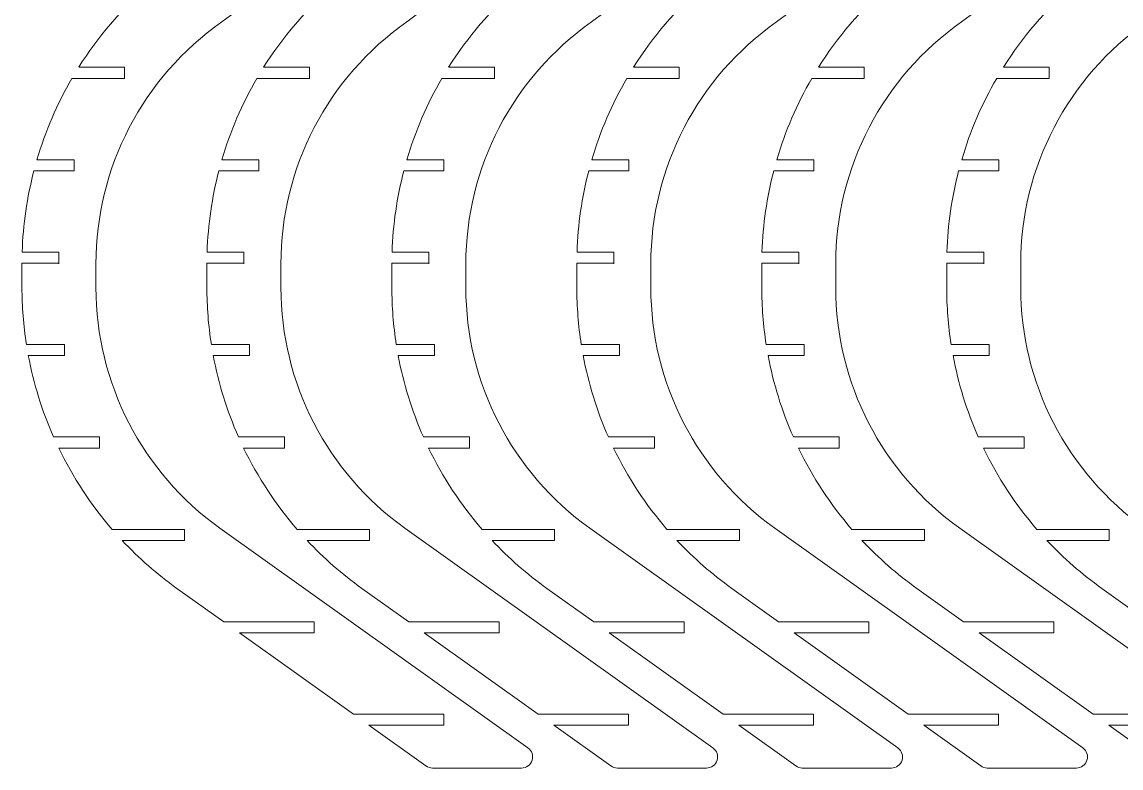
# Model space of a CAD drawing. Header units: millimetres. Extents: x -5830 to -1938, y -580 to 2011.
# Drawn here: x -5544.7 to -5247.6, y -273.9 to -72.1 of the extents above; entities that cross this region are included whole.
import ezdxf

# ---------------------------------------------------------------- set-up
doc = ezdxf.new("R2010")
doc.units = ezdxf.units.MM
doc.header["$MEASUREMENT"] = 0
doc.layers.add('layer 1', color=7, linetype='Continuous')

msp = doc.modelspace()

# ---------------------------------------------------------------- linework, layer by layer
at = {"layer": 'layer 1', "lineweight": 9}
for points in [[(-5490.6851, -72.1119), (-5450.6479, -43.9736), (-5431.7078, 5.6574), (-5442.8198, 53.3151), (-5442.8198, 53.3151), (-5453.9317, 100.9729), (-5492.8695, 137.109), (-5541.223, 144.6378)], [(-5490.6851, -72.1119), (-5450.6479, -43.9736), (-5431.7078, 5.6574), (-5442.8198, 53.3151), (-5442.8198, 53.3151), (-5453.9317, 100.9729), (-5492.8695, 137.109), (-5541.223, 144.6378)], [(-5440.6851, -72.1119), (-5400.648, -43.9736), (-5381.7079, 5.6574), (-5392.8199, 53.3151), (-5392.8199, 53.3151), (-5403.9318, 100.9729), (-5442.8695, 137.109), (-5491.223, 144.6378)], [(-5440.6851, -72.1119), (-5400.648, -43.9736), (-5381.7079, 5.6574), (-5392.8199, 53.3151), (-5392.8199, 53.3151), (-5403.9318, 100.9729), (-5442.8695, 137.109), (-5491.223, 144.6378)], [(-5390.6852, -72.1119), (-5350.648, -43.9736), (-5331.7079, 5.6574), (-5342.8199, 53.3151), (-5342.8199, 53.3151), (-5353.9318, 100.9729), (-5392.8696, 137.109), (-5441.223, 144.6378)], [(-5390.6852, -72.1119), (-5350.648, -43.9736), (-5331.7079, 5.6574), (-5342.8199, 53.3151), (-5342.8199, 53.3151), (-5353.9318, 100.9729), (-5392.8696, 137.109), (-5441.223, 144.6378)], [(-5340.6852, -72.1119), (-5300.648, -43.9736), (-5281.7079, 5.6574), (-5292.8199, 53.3151), (-5292.8199, 53.3151), (-5303.9318, 100.9729), (-5342.8696, 137.109), (-5391.2231, 144.6378)], [(-5340.6852, -72.1119), (-5300.648, -43.9736), (-5281.7079, 5.6574), (-5292.8199, 53.3151), (-5292.8199, 53.3151), (-5303.9318, 100.9729), (-5342.8696, 137.109), (-5391.2231, 144.6378)], [(-5290.6852, -72.1119), (-5250.648, -43.9736), (-5231.7079, 5.6574), (-5242.8199, 53.3151), (-5242.8199, 53.3151), (-5253.9318, 100.9729), (-5292.8696, 137.109), (-5341.2231, 144.6378)], [(-5290.6852, -72.1119), (-5250.648, -43.9736), (-5231.7079, 5.6574), (-5242.8199, 53.3151), (-5242.8199, 53.3151), (-5253.9318, 100.9729), (-5292.8696, 137.109), (-5341.2231, 144.6378)], [(-5240.6852, -72.1119), (-5200.648, -43.9736), (-5181.7079, 5.6574), (-5192.8199, 53.3151), (-5192.8199, 53.3151), (-5203.9318, 100.9729), (-5242.8696, 137.109), (-5291.2231, 144.6378)], [(-5240.6852, -72.1119), (-5200.648, -43.9736), (-5181.7079, 5.6574), (-5192.8199, 53.3151), (-5192.8199, 53.3151), (-5203.9318, 100.9729), (-5242.8696, 137.109), (-5291.2231, 144.6378)], [(-5409.627, -273.9334), (-5408.3226, -273.9334), (-5407.1678, -273.0907), (-5406.7699, -271.8485), (-5406.7699, -271.8485), (-5406.3721, -270.6064), (-5406.8224, -269.2495), (-5407.884, -268.4917)], [(-5409.627, -273.9334), (-5408.3226, -273.9334), (-5407.1678, -273.0907), (-5406.7699, -271.8485), (-5406.7699, -271.8485), (-5406.3721, -270.6064), (-5406.8224, -269.2495), (-5407.884, -268.4917)], [(-5359.627, -273.9334), (-5358.3226, -273.9334), (-5357.1678, -273.0907), (-5356.7699, -271.8485), (-5356.7699, -271.8485), (-5356.3721, -270.6064), (-5356.8224, -269.2495), (-5357.884, -268.4917)], [(-5359.627, -273.9334), (-5358.3226, -273.9334), (-5357.1678, -273.0907), (-5356.7699, -271.8485), (-5356.7699, -271.8485), (-5356.3721, -270.6064), (-5356.8224, -269.2495), (-5357.884, -268.4917)], [(-5309.627, -273.9334), (-5308.3226, -273.9334), (-5307.1678, -273.0907), (-5306.7699, -271.8485), (-5306.7699, -271.8485), (-5306.3721, -270.6064), (-5306.8224, -269.2495), (-5307.884, -268.4917)], [(-5309.627, -273.9334), (-5308.3226, -273.9334), (-5307.1678, -273.0907), (-5306.7699, -271.8485), (-5306.7699, -271.8485), (-5306.3721, -270.6064), (-5306.8224, -269.2495), (-5307.884, -268.4917)], [(-5259.627, -273.9334), (-5258.3226, -273.9334), (-5257.1678, -273.0907), (-5256.7699, -271.8485), (-5256.7699, -271.8485), (-5256.3721, -270.6064), (-5256.8224, -269.2495), (-5257.884, -268.4917)], [(-5259.627, -273.9334), (-5258.3226, -273.9334), (-5257.1678, -273.0907), (-5256.7699, -271.8485), (-5256.7699, -271.8485), (-5256.3721, -270.6064), (-5256.8224, -269.2495), (-5257.884, -268.4917)]]:
    msp.add_open_spline(points, degree=3, knots=[0, 0, 0, 0, 0.33333333, 0.33333333, 0.33333333, 0.33333333, 1, 1, 1, 1], dxfattribs=at)
for points in [[(-5510.5991, -62.3621), (-5517.8848, -68.748), (-5524.2039, -76.1587), (-5529.3583, -84.3621)], [(-5510.5991, -62.3621), (-5517.8848, -68.748), (-5524.2039, -76.1587), (-5529.3583, -84.3621)], [(-5460.5991, -62.3621), (-5467.8848, -68.748), (-5474.2039, -76.1587), (-5479.3583, -84.3621)], [(-5460.5991, -62.3621), (-5467.8848, -68.748), (-5474.2039, -76.1587), (-5479.3583, -84.3621)], [(-5410.5992, -62.3621), (-5417.8848, -68.748), (-5424.2039, -76.1587), (-5429.3583, -84.3621)], [(-5410.5992, -62.3621), (-5417.8848, -68.748), (-5424.2039, -76.1587), (-5429.3583, -84.3621)], [(-5360.5992, -62.3621), (-5367.8849, -68.748), (-5374.204, -76.1587), (-5379.3584, -84.3621)], [(-5360.5992, -62.3621), (-5367.8849, -68.748), (-5374.204, -76.1587), (-5379.3584, -84.3621)], [(-5310.5992, -62.3621), (-5317.8849, -68.748), (-5324.204, -76.1587), (-5329.3584, -84.3621)], [(-5310.5992, -62.3621), (-5317.8849, -68.748), (-5324.204, -76.1587), (-5329.3584, -84.3621)], [(-5260.5992, -62.3621), (-5267.8849, -68.748), (-5274.204, -76.1587), (-5279.3584, -84.3621)], [(-5260.5992, -62.3621), (-5267.8849, -68.748), (-5274.204, -76.1587), (-5279.3584, -84.3621)], [(-5490.6851, -72.1119), (-5511.9997, -87.0918), (-5524.6851, -111.5121), (-5524.6851, -137.5641)], [(-5490.6851, -72.1119), (-5511.9997, -87.0918), (-5524.6851, -111.5121), (-5524.6851, -137.5641)], [(-5440.6851, -72.1119), (-5461.9997, -87.0918), (-5474.6851, -111.5121), (-5474.6851, -137.5641)], [(-5440.6851, -72.1119), (-5461.9997, -87.0918), (-5474.6851, -111.5121), (-5474.6851, -137.5641)], [(-5390.6852, -72.1119), (-5411.9997, -87.0918), (-5424.6851, -111.5121), (-5424.6851, -137.5641)], [(-5390.6852, -72.1119), (-5411.9997, -87.0918), (-5424.6851, -111.5121), (-5424.6851, -137.5641)], [(-5340.6852, -72.1119), (-5361.9998, -87.0918), (-5374.6852, -111.5121), (-5374.6852, -137.5641)], [(-5340.6852, -72.1119), (-5361.9998, -87.0918), (-5374.6852, -111.5121), (-5374.6852, -137.5641)], [(-5290.6852, -72.1119), (-5311.9998, -87.0918), (-5324.6852, -111.5121), (-5324.6852, -137.5641)], [(-5290.6852, -72.1119), (-5311.9998, -87.0918), (-5324.6852, -111.5121), (-5324.6852, -137.5641)], [(-5240.6852, -72.1119), (-5261.9998, -87.0918), (-5274.6852, -111.5121), (-5274.6852, -137.5641)], [(-5240.6852, -72.1119), (-5261.9998, -87.0918), (-5274.6852, -111.5121), (-5274.6852, -137.5641)], [(-5516.9728, -84.3621), (-5516.9728, -84.3621), (-5529.3583, -84.3621), (-5529.3583, -84.3621)], [(-5516.9728, -84.3621), (-5516.9728, -84.3621), (-5529.3583, -84.3621), (-5529.3583, -84.3621)], [(-5516.9728, -87.3621), (-5516.9728, -87.3621), (-5516.9728, -84.3621), (-5516.9728, -84.3621)], [(-5516.9728, -87.3621), (-5516.9728, -87.3621), (-5516.9728, -84.3621), (-5516.9728, -84.3621)], [(-5466.9728, -84.3621), (-5466.9728, -84.3621), (-5479.3583, -84.3621), (-5479.3583, -84.3621)], [(-5466.9728, -84.3621), (-5466.9728, -84.3621), (-5479.3583, -84.3621), (-5479.3583, -84.3621)], [(-5466.9728, -87.3621), (-5466.9728, -87.3621), (-5466.9728, -84.3621), (-5466.9728, -84.3621)], [(-5466.9728, -87.3621), (-5466.9728, -87.3621), (-5466.9728, -84.3621), (-5466.9728, -84.3621)], [(-5416.9728, -84.3621), (-5416.9728, -84.3621), (-5429.3583, -84.3621), (-5429.3583, -84.3621)], [(-5416.9728, -84.3621), (-5416.9728, -84.3621), (-5429.3583, -84.3621), (-5429.3583, -84.3621)], [(-5416.9728, -87.3621), (-5416.9728, -87.3621), (-5416.9728, -84.3621), (-5416.9728, -84.3621)], [(-5416.9728, -87.3621), (-5416.9728, -87.3621), (-5416.9728, -84.3621), (-5416.9728, -84.3621)], [(-5366.9729, -84.3621), (-5366.9729, -84.3621), (-5379.3584, -84.3621), (-5379.3584, -84.3621)], [(-5366.9729, -84.3621), (-5366.9729, -84.3621), (-5379.3584, -84.3621), (-5379.3584, -84.3621)], [(-5366.9729, -87.3621), (-5366.9729, -87.3621), (-5366.9729, -84.3621), (-5366.9729, -84.3621)], [(-5366.9729, -87.3621), (-5366.9729, -87.3621), (-5366.9729, -84.3621), (-5366.9729, -84.3621)], [(-5316.9729, -84.3621), (-5316.9729, -84.3621), (-5329.3584, -84.3621), (-5329.3584, -84.3621)], [(-5316.9729, -84.3621), (-5316.9729, -84.3621), (-5329.3584, -84.3621), (-5329.3584, -84.3621)], [(-5316.9729, -87.3621), (-5316.9729, -87.3621), (-5316.9729, -84.3621), (-5316.9729, -84.3621)], [(-5316.9729, -87.3621), (-5316.9729, -87.3621), (-5316.9729, -84.3621), (-5316.9729, -84.3621)], [(-5266.9729, -84.3621), (-5266.9729, -84.3621), (-5279.3584, -84.3621), (-5279.3584, -84.3621)], [(-5266.9729, -84.3621), (-5266.9729, -84.3621), (-5279.3584, -84.3621), (-5279.3584, -84.3621)], [(-5266.9729, -87.3621), (-5266.9729, -87.3621), (-5266.9729, -84.3621), (-5266.9729, -84.3621)], [(-5266.9729, -87.3621), (-5266.9729, -87.3621), (-5266.9729, -84.3621), (-5266.9729, -84.3621)], [(-5531.1707, -87.3621), (-5535.1923, -94.2902), (-5538.3668, -101.6765), (-5540.626, -109.3621)], [(-5531.1707, -87.3621), (-5535.1923, -94.2902), (-5538.3668, -101.6765), (-5540.626, -109.3621)], [(-5516.9728, -87.3621), (-5516.9728, -87.3621), (-5531.1707, -87.3621), (-5531.1707, -87.3621)], [(-5516.9728, -87.3621), (-5516.9728, -87.3621), (-5531.1707, -87.3621), (-5531.1707, -87.3621)], [(-5481.1707, -87.3621), (-5485.1923, -94.2902), (-5488.3668, -101.6765), (-5490.626, -109.3621)], [(-5481.1707, -87.3621), (-5485.1923, -94.2902), (-5488.3668, -101.6765), (-5490.626, -109.3621)], [(-5466.9728, -87.3621), (-5466.9728, -87.3621), (-5481.1707, -87.3621), (-5481.1707, -87.3621)], [(-5466.9728, -87.3621), (-5466.9728, -87.3621), (-5481.1707, -87.3621), (-5481.1707, -87.3621)], [(-5431.1707, -87.3621), (-5435.1923, -94.2902), (-5438.3668, -101.6765), (-5440.626, -109.3621)], [(-5431.1707, -87.3621), (-5435.1923, -94.2902), (-5438.3668, -101.6765), (-5440.626, -109.3621)], [(-5416.9728, -87.3621), (-5416.9728, -87.3621), (-5431.1707, -87.3621), (-5431.1707, -87.3621)], [(-5416.9728, -87.3621), (-5416.9728, -87.3621), (-5431.1707, -87.3621), (-5431.1707, -87.3621)], [(-5381.1708, -87.3621), (-5385.1924, -94.2902), (-5388.3669, -101.6765), (-5390.6261, -109.3621)], [(-5381.1708, -87.3621), (-5385.1924, -94.2902), (-5388.3669, -101.6765), (-5390.6261, -109.3621)], [(-5366.9729, -87.3621), (-5366.9729, -87.3621), (-5381.1708, -87.3621), (-5381.1708, -87.3621)], [(-5366.9729, -87.3621), (-5366.9729, -87.3621), (-5381.1708, -87.3621), (-5381.1708, -87.3621)], [(-5331.1708, -87.3621), (-5335.1924, -94.2902), (-5338.3669, -101.6765), (-5340.6261, -109.3621)], [(-5331.1708, -87.3621), (-5335.1924, -94.2902), (-5338.3669, -101.6765), (-5340.6261, -109.3621)], [(-5316.9729, -87.3621), (-5316.9729, -87.3621), (-5331.1708, -87.3621), (-5331.1708, -87.3621)], [(-5316.9729, -87.3621), (-5316.9729, -87.3621), (-5331.1708, -87.3621), (-5331.1708, -87.3621)], [(-5281.1708, -87.3621), (-5285.1924, -94.2902), (-5288.3669, -101.6765), (-5290.6261, -109.3621)], [(-5281.1708, -87.3621), (-5285.1924, -94.2902), (-5288.3669, -101.6765), (-5290.6261, -109.3621)], [(-5266.9729, -87.3621), (-5266.9729, -87.3621), (-5281.1708, -87.3621), (-5281.1708, -87.3621)], [(-5266.9729, -87.3621), (-5266.9729, -87.3621), (-5281.1708, -87.3621), (-5281.1708, -87.3621)], [(-5530.6118, -109.3621), (-5530.6118, -109.3621), (-5540.626, -109.3621), (-5540.626, -109.3621)], [(-5530.6118, -109.3621), (-5530.6118, -109.3621), (-5540.626, -109.3621), (-5540.626, -109.3621)], [(-5530.6118, -112.3621), (-5530.6118, -112.3621), (-5530.6118, -109.3621), (-5530.6118, -109.3621)], [(-5530.6118, -112.3621), (-5530.6118, -112.3621), (-5530.6118, -109.3621), (-5530.6118, -109.3621)], [(-5480.6118, -109.3621), (-5480.6118, -109.3621), (-5490.626, -109.3621), (-5490.626, -109.3621)], [(-5480.6118, -109.3621), (-5480.6118, -109.3621), (-5490.626, -109.3621), (-5490.626, -109.3621)], [(-5480.6118, -112.3621), (-5480.6118, -112.3621), (-5480.6118, -109.3621), (-5480.6118, -109.3621)], [(-5480.6118, -112.3621), (-5480.6118, -112.3621), (-5480.6118, -109.3621), (-5480.6118, -109.3621)], [(-5430.6118, -109.3621), (-5430.6118, -109.3621), (-5440.626, -109.3621), (-5440.626, -109.3621)], [(-5430.6118, -109.3621), (-5430.6118, -109.3621), (-5440.626, -109.3621), (-5440.626, -109.3621)], [(-5430.6118, -112.3621), (-5430.6118, -112.3621), (-5430.6118, -109.3621), (-5430.6118, -109.3621)], [(-5430.6118, -112.3621), (-5430.6118, -112.3621), (-5430.6118, -109.3621), (-5430.6118, -109.3621)], [(-5380.6119, -109.3621), (-5380.6119, -109.3621), (-5390.6261, -109.3621), (-5390.6261, -109.3621)], [(-5380.6119, -109.3621), (-5380.6119, -109.3621), (-5390.6261, -109.3621), (-5390.6261, -109.3621)], [(-5380.6119, -112.3621), (-5380.6119, -112.3621), (-5380.6119, -109.3621), (-5380.6119, -109.3621)], [(-5380.6119, -112.3621), (-5380.6119, -112.3621), (-5380.6119, -109.3621), (-5380.6119, -109.3621)], [(-5330.6119, -109.3621), (-5330.6119, -109.3621), (-5340.6261, -109.3621), (-5340.6261, -109.3621)], [(-5330.6119, -109.3621), (-5330.6119, -109.3621), (-5340.6261, -109.3621), (-5340.6261, -109.3621)], [(-5330.6119, -112.3621), (-5330.6119, -112.3621), (-5330.6119, -109.3621), (-5330.6119, -109.3621)], [(-5330.6119, -112.3621), (-5330.6119, -112.3621), (-5330.6119, -109.3621), (-5330.6119, -109.3621)], [(-5280.6119, -109.3621), (-5280.6119, -109.3621), (-5290.6261, -109.3621), (-5290.6261, -109.3621)], [(-5280.6119, -109.3621), (-5280.6119, -109.3621), (-5290.6261, -109.3621), (-5290.6261, -109.3621)], [(-5280.6119, -112.3621), (-5280.6119, -112.3621), (-5280.6119, -109.3621), (-5280.6119, -109.3621)], [(-5280.6119, -112.3621), (-5280.6119, -112.3621), (-5280.6119, -109.3621), (-5280.6119, -109.3621)], [(-5541.4573, -112.3621), (-5543.3304, -119.5546), (-5544.3959, -126.9335), (-5544.6338, -134.3621)], [(-5541.4573, -112.3621), (-5543.3304, -119.5546), (-5544.3959, -126.9335), (-5544.6338, -134.3621)], [(-5530.6118, -112.3621), (-5530.6118, -112.3621), (-5541.4573, -112.3621), (-5541.4573, -112.3621)], [(-5530.6118, -112.3621), (-5530.6118, -112.3621), (-5541.4573, -112.3621), (-5541.4573, -112.3621)], [(-5491.4573, -112.3621), (-5493.3304, -119.5546), (-5494.3959, -126.9335), (-5494.6338, -134.3621)], [(-5491.4573, -112.3621), (-5493.3304, -119.5546), (-5494.3959, -126.9335), (-5494.6338, -134.3621)], [(-5480.6118, -112.3621), (-5480.6118, -112.3621), (-5491.4573, -112.3621), (-5491.4573, -112.3621)], [(-5480.6118, -112.3621), (-5480.6118, -112.3621), (-5491.4573, -112.3621), (-5491.4573, -112.3621)], [(-5441.4573, -112.3621), (-5443.3304, -119.5546), (-5444.3959, -126.9335), (-5444.6338, -134.3621)], [(-5441.4573, -112.3621), (-5443.3304, -119.5546), (-5444.3959, -126.9335), (-5444.6338, -134.3621)], [(-5430.6118, -112.3621), (-5430.6118, -112.3621), (-5441.4573, -112.3621), (-5441.4573, -112.3621)], [(-5430.6118, -112.3621), (-5430.6118, -112.3621), (-5441.4573, -112.3621), (-5441.4573, -112.3621)], [(-5391.4574, -112.3621), (-5393.3305, -119.5546), (-5394.396, -126.9335), (-5394.6339, -134.3621)], [(-5391.4574, -112.3621), (-5393.3305, -119.5546), (-5394.396, -126.9335), (-5394.6339, -134.3621)], [(-5380.6119, -112.3621), (-5380.6119, -112.3621), (-5391.4574, -112.3621), (-5391.4574, -112.3621)], [(-5380.6119, -112.3621), (-5380.6119, -112.3621), (-5391.4574, -112.3621), (-5391.4574, -112.3621)], [(-5341.4574, -112.3621), (-5343.3305, -119.5546), (-5344.396, -126.9335), (-5344.6339, -134.3621)], [(-5341.4574, -112.3621), (-5343.3305, -119.5546), (-5344.396, -126.9335), (-5344.6339, -134.3621)], [(-5330.6119, -112.3621), (-5330.6119, -112.3621), (-5341.4574, -112.3621), (-5341.4574, -112.3621)], [(-5330.6119, -112.3621), (-5330.6119, -112.3621), (-5341.4574, -112.3621), (-5341.4574, -112.3621)], [(-5291.4574, -112.3621), (-5293.3305, -119.5546), (-5294.396, -126.9335), (-5294.6339, -134.3621)], [(-5291.4574, -112.3621), (-5293.3305, -119.5546), (-5294.396, -126.9335), (-5294.6339, -134.3621)], [(-5280.6119, -112.3621), (-5280.6119, -112.3621), (-5291.4574, -112.3621), (-5291.4574, -112.3621)], [(-5280.6119, -112.3621), (-5280.6119, -112.3621), (-5291.4574, -112.3621), (-5291.4574, -112.3621)], [(-5534.6851, -134.3621), (-5534.6851, -134.3621), (-5544.6338, -134.3621), (-5544.6338, -134.3621)], [(-5534.6851, -134.3621), (-5534.6851, -134.3621), (-5544.6338, -134.3621), (-5544.6338, -134.3621)], [(-5534.6851, -137.5641), (-5534.6851, -137.5641), (-5534.6851, -134.3621), (-5534.6851, -134.3621)], [(-5534.6851, -137.5641), (-5534.6851, -137.5641), (-5534.6851, -134.3621), (-5534.6851, -134.3621)], [(-5484.6851, -134.3621), (-5484.6851, -134.3621), (-5494.6338, -134.3621), (-5494.6338, -134.3621)], [(-5484.6851, -134.3621), (-5484.6851, -134.3621), (-5494.6338, -134.3621), (-5494.6338, -134.3621)], [(-5484.6851, -137.5641), (-5484.6851, -137.5641), (-5484.6851, -134.3621), (-5484.6851, -134.3621)], [(-5484.6851, -137.5641), (-5484.6851, -137.5641), (-5484.6851, -134.3621), (-5484.6851, -134.3621)], [(-5434.6851, -134.3621), (-5434.6851, -134.3621), (-5444.6338, -134.3621), (-5444.6338, -134.3621)], [(-5434.6851, -134.3621), (-5434.6851, -134.3621), (-5444.6338, -134.3621), (-5444.6338, -134.3621)], [(-5434.6851, -137.5641), (-5434.6851, -137.5641), (-5434.6851, -134.3621), (-5434.6851, -134.3621)], [(-5434.6851, -137.5641), (-5434.6851, -137.5641), (-5434.6851, -134.3621), (-5434.6851, -134.3621)], [(-5384.6852, -134.3621), (-5384.6852, -134.3621), (-5394.6339, -134.3621), (-5394.6339, -134.3621)], [(-5384.6852, -134.3621), (-5384.6852, -134.3621), (-5394.6339, -134.3621), (-5394.6339, -134.3621)], [(-5384.6852, -137.5641), (-5384.6852, -137.5641), (-5384.6852, -134.3621), (-5384.6852, -134.3621)], [(-5384.6852, -137.5641), (-5384.6852, -137.5641), (-5384.6852, -134.3621), (-5384.6852, -134.3621)], [(-5334.6852, -134.3621), (-5334.6852, -134.3621), (-5344.6339, -134.3621), (-5344.6339, -134.3621)], [(-5334.6852, -134.3621), (-5334.6852, -134.3621), (-5344.6339, -134.3621), (-5344.6339, -134.3621)], [(-5334.6852, -137.5641), (-5334.6852, -137.5641), (-5334.6852, -134.3621), (-5334.6852, -134.3621)], [(-5334.6852, -137.5641), (-5334.6852, -137.5641), (-5334.6852, -134.3621), (-5334.6852, -134.3621)], [(-5284.6852, -134.3621), (-5284.6852, -134.3621), (-5294.6339, -134.3621), (-5294.6339, -134.3621)], [(-5284.6852, -134.3621), (-5284.6852, -134.3621), (-5294.6339, -134.3621), (-5294.6339, -134.3621)], [(-5284.6852, -137.5641), (-5284.6852, -137.5641), (-5284.6852, -134.3621), (-5284.6852, -134.3621)], [(-5284.6852, -137.5641), (-5284.6852, -137.5641), (-5284.6852, -134.3621), (-5284.6852, -134.3621)], [(-5544.6849, -137.3621), (-5544.6851, -137.4294), (-5544.6851, -137.4968), (-5544.6851, -137.5641)], [(-5544.6851, -137.5641), (-5544.6851, -137.5641), (-5544.6851, -137.3621), (-5544.6851, -137.3621)], [(-5544.6849, -137.3621), (-5544.6851, -137.4294), (-5544.6851, -137.4968), (-5544.6851, -137.5641)], [(-5544.6851, -137.5641), (-5544.6851, -137.5641), (-5544.6851, -137.3621), (-5544.6851, -137.3621)], [(-5544.6851, -137.5641), (-5544.6851, -137.5641), (-5544.6851, -143.9334), (-5544.6851, -143.9334)], [(-5544.6851, -137.5641), (-5544.6851, -137.5641), (-5544.6851, -143.9334), (-5544.6851, -143.9334)], [(-5534.6851, -137.3621), (-5534.6851, -137.3621), (-5544.6849, -137.3621), (-5544.6849, -137.3621)], [(-5534.6851, -137.3621), (-5534.6851, -137.3621), (-5544.6849, -137.3621), (-5544.6849, -137.3621)], [(-5524.6851, -137.5641), (-5524.6851, -137.5641), (-5524.6851, -143.9334), (-5524.6851, -143.9334)], [(-5524.6851, -137.5641), (-5524.6851, -137.5641), (-5524.6851, -143.9334), (-5524.6851, -143.9334)], [(-5494.6849, -137.3621), (-5494.6851, -137.4294), (-5494.6851, -137.4968), (-5494.6851, -137.5641)], [(-5494.6851, -137.5641), (-5494.6851, -137.5641), (-5494.6851, -137.3621), (-5494.6851, -137.3621)], [(-5494.6849, -137.3621), (-5494.6851, -137.4294), (-5494.6851, -137.4968), (-5494.6851, -137.5641)], [(-5494.6851, -137.5641), (-5494.6851, -137.5641), (-5494.6851, -137.3621), (-5494.6851, -137.3621)], [(-5494.6851, -137.5641), (-5494.6851, -137.5641), (-5494.6851, -143.9334), (-5494.6851, -143.9334)], [(-5494.6851, -137.5641), (-5494.6851, -137.5641), (-5494.6851, -143.9334), (-5494.6851, -143.9334)], [(-5484.6851, -137.3621), (-5484.6851, -137.3621), (-5494.6849, -137.3621), (-5494.6849, -137.3621)], [(-5484.6851, -137.3621), (-5484.6851, -137.3621), (-5494.6849, -137.3621), (-5494.6849, -137.3621)], [(-5474.6851, -137.5641), (-5474.6851, -137.5641), (-5474.6851, -143.9334), (-5474.6851, -143.9334)], [(-5474.6851, -137.5641), (-5474.6851, -137.5641), (-5474.6851, -143.9334), (-5474.6851, -143.9334)], [(-5444.6849, -137.3621), (-5444.6851, -137.4294), (-5444.6851, -137.4968), (-5444.6851, -137.5641)], [(-5444.6851, -137.5641), (-5444.6851, -137.5641), (-5444.6851, -137.3621), (-5444.6851, -137.3621)], [(-5444.6849, -137.3621), (-5444.6851, -137.4294), (-5444.6851, -137.4968), (-5444.6851, -137.5641)], [(-5444.6851, -137.5641), (-5444.6851, -137.5641), (-5444.6851, -137.3621), (-5444.6851, -137.3621)], [(-5444.6851, -137.5641), (-5444.6851, -137.5641), (-5444.6851, -143.9334), (-5444.6851, -143.9334)], [(-5444.6851, -137.5641), (-5444.6851, -137.5641), (-5444.6851, -143.9334), (-5444.6851, -143.9334)], [(-5434.6851, -137.3621), (-5434.6851, -137.3621), (-5444.6849, -137.3621), (-5444.6849, -137.3621)], [(-5434.6851, -137.3621), (-5434.6851, -137.3621), (-5444.6849, -137.3621), (-5444.6849, -137.3621)], [(-5424.6851, -137.5641), (-5424.6851, -137.5641), (-5424.6851, -143.9334), (-5424.6851, -143.9334)], [(-5424.6851, -137.5641), (-5424.6851, -137.5641), (-5424.6851, -143.9334), (-5424.6851, -143.9334)], [(-5394.685, -137.3621), (-5394.6852, -137.4294), (-5394.6852, -137.4968), (-5394.6852, -137.5641)], [(-5394.6852, -137.5641), (-5394.6852, -137.5641), (-5394.6852, -137.3621), (-5394.6852, -137.3621)], [(-5394.685, -137.3621), (-5394.6852, -137.4294), (-5394.6852, -137.4968), (-5394.6852, -137.5641)], [(-5394.6852, -137.5641), (-5394.6852, -137.5641), (-5394.6852, -137.3621), (-5394.6852, -137.3621)], [(-5394.6852, -137.5641), (-5394.6852, -137.5641), (-5394.6852, -143.9334), (-5394.6852, -143.9334)], [(-5394.6852, -137.5641), (-5394.6852, -137.5641), (-5394.6852, -143.9334), (-5394.6852, -143.9334)], [(-5384.6852, -137.3621), (-5384.6852, -137.3621), (-5394.685, -137.3621), (-5394.685, -137.3621)], [(-5384.6852, -137.3621), (-5384.6852, -137.3621), (-5394.685, -137.3621), (-5394.685, -137.3621)], [(-5374.6852, -137.5641), (-5374.6852, -137.5641), (-5374.6852, -143.9334), (-5374.6852, -143.9334)], [(-5374.6852, -137.5641), (-5374.6852, -137.5641), (-5374.6852, -143.9334), (-5374.6852, -143.9334)], [(-5344.685, -137.3621), (-5344.6852, -137.4294), (-5344.6852, -137.4968), (-5344.6852, -137.5641)], [(-5344.6852, -137.5641), (-5344.6852, -137.5641), (-5344.6852, -137.3621), (-5344.6852, -137.3621)], [(-5344.685, -137.3621), (-5344.6852, -137.4294), (-5344.6852, -137.4968), (-5344.6852, -137.5641)], [(-5344.6852, -137.5641), (-5344.6852, -137.5641), (-5344.6852, -137.3621), (-5344.6852, -137.3621)], [(-5344.6852, -137.5641), (-5344.6852, -137.5641), (-5344.6852, -143.9334), (-5344.6852, -143.9334)], [(-5344.6852, -137.5641), (-5344.6852, -137.5641), (-5344.6852, -143.9334), (-5344.6852, -143.9334)], [(-5334.6852, -137.3621), (-5334.6852, -137.3621), (-5344.685, -137.3621), (-5344.685, -137.3621)], [(-5334.6852, -137.3621), (-5334.6852, -137.3621), (-5344.685, -137.3621), (-5344.685, -137.3621)], [(-5324.6852, -137.5641), (-5324.6852, -137.5641), (-5324.6852, -143.9334), (-5324.6852, -143.9334)], [(-5324.6852, -137.5641), (-5324.6852, -137.5641), (-5324.6852, -143.9334), (-5324.6852, -143.9334)], [(-5294.685, -137.3621), (-5294.6852, -137.4294), (-5294.6852, -137.4968), (-5294.6852, -137.5641)], [(-5294.6852, -137.5641), (-5294.6852, -137.5641), (-5294.6852, -137.3621), (-5294.6852, -137.3621)], [(-5294.685, -137.3621), (-5294.6852, -137.4294), (-5294.6852, -137.4968), (-5294.6852, -137.5641)], [(-5294.6852, -137.5641), (-5294.6852, -137.5641), (-5294.6852, -137.3621), (-5294.6852, -137.3621)], [(-5294.6852, -137.5641), (-5294.6852, -137.5641), (-5294.6852, -143.9334), (-5294.6852, -143.9334)], [(-5294.6852, -137.5641), (-5294.6852, -137.5641), (-5294.6852, -143.9334), (-5294.6852, -143.9334)], [(-5284.6852, -137.3621), (-5284.6852, -137.3621), (-5294.685, -137.3621), (-5294.685, -137.3621)], [(-5284.6852, -137.3621), (-5284.6852, -137.3621), (-5294.685, -137.3621), (-5294.685, -137.3621)], [(-5274.6852, -137.5641), (-5274.6852, -137.5641), (-5274.6852, -143.9334), (-5274.6852, -143.9334)], [(-5274.6852, -137.5641), (-5274.6852, -137.5641), (-5274.6852, -143.9334), (-5274.6852, -143.9334)], [(-5544.6851, -143.9334), (-5544.6851, -149.0995), (-5544.2848, -154.2578), (-5543.4877, -159.3621)], [(-5544.6851, -143.9334), (-5544.6851, -149.0995), (-5544.2848, -154.2578), (-5543.4877, -159.3621)], [(-5524.6851, -143.9334), (-5524.6851, -169.7787), (-5512.1991, -194.0317), (-5491.1631, -209.0471)], [(-5524.6851, -143.9334), (-5524.6851, -169.7787), (-5512.1991, -194.0317), (-5491.1631, -209.0471)], [(-5494.6851, -143.9334), (-5494.6851, -149.0995), (-5494.2848, -154.2578), (-5493.4877, -159.3621)], [(-5494.6851, -143.9334), (-5494.6851, -149.0995), (-5494.2848, -154.2578), (-5493.4877, -159.3621)], [(-5474.6851, -143.9334), (-5474.6851, -169.7787), (-5462.1991, -194.0317), (-5441.1631, -209.0471)], [(-5474.6851, -143.9334), (-5474.6851, -169.7787), (-5462.1991, -194.0317), (-5441.1631, -209.0471)], [(-5444.6851, -143.9334), (-5444.6851, -149.0995), (-5444.2848, -154.2578), (-5443.4877, -159.3621)], [(-5444.6851, -143.9334), (-5444.6851, -149.0995), (-5444.2848, -154.2578), (-5443.4877, -159.3621)], [(-5424.6851, -143.9334), (-5424.6851, -169.7787), (-5412.1991, -194.0317), (-5391.1632, -209.0471)], [(-5424.6851, -143.9334), (-5424.6851, -169.7787), (-5412.1991, -194.0317), (-5391.1632, -209.0471)], [(-5394.6852, -143.9334), (-5394.6852, -149.0995), (-5394.2849, -154.2578), (-5393.4878, -159.3621)], [(-5394.6852, -143.9334), (-5394.6852, -149.0995), (-5394.2849, -154.2578), (-5393.4878, -159.3621)], [(-5374.6852, -143.9334), (-5374.6852, -169.7787), (-5362.1992, -194.0317), (-5341.1632, -209.0471)], [(-5374.6852, -143.9334), (-5374.6852, -169.7787), (-5362.1992, -194.0317), (-5341.1632, -209.0471)], [(-5344.6852, -143.9334), (-5344.6852, -149.0995), (-5344.2849, -154.2578), (-5343.4878, -159.3621)], [(-5344.6852, -143.9334), (-5344.6852, -149.0995), (-5344.2849, -154.2578), (-5343.4878, -159.3621)], [(-5324.6852, -143.9334), (-5324.6852, -169.7787), (-5312.1992, -194.0317), (-5291.1632, -209.0471)], [(-5324.6852, -143.9334), (-5324.6852, -169.7787), (-5312.1992, -194.0317), (-5291.1632, -209.0471)], [(-5294.6852, -143.9334), (-5294.6852, -149.0995), (-5294.2849, -154.2578), (-5293.4878, -159.3621)], [(-5294.6852, -143.9334), (-5294.6852, -149.0995), (-5294.2849, -154.2578), (-5293.4878, -159.3621)], [(-5274.6852, -143.9334), (-5274.6852, -169.7787), (-5262.1992, -194.0317), (-5241.1632, -209.0471)], [(-5274.6852, -143.9334), (-5274.6852, -169.7787), (-5262.1992, -194.0317), (-5241.1632, -209.0471)], [(-5533.1833, -159.3621), (-5533.1833, -159.3621), (-5543.4877, -159.3621), (-5543.4877, -159.3621)], [(-5533.1833, -159.3621), (-5533.1833, -159.3621), (-5543.4877, -159.3621), (-5543.4877, -159.3621)], [(-5533.1833, -159.3621), (-5533.1833, -159.3621), (-5533.1833, -162.3621), (-5533.1833, -162.3621)], [(-5533.1833, -159.3621), (-5533.1833, -159.3621), (-5533.1833, -162.3621), (-5533.1833, -162.3621)], [(-5483.1833, -159.3621), (-5483.1833, -159.3621), (-5493.4877, -159.3621), (-5493.4877, -159.3621)], [(-5483.1833, -159.3621), (-5483.1833, -159.3621), (-5493.4877, -159.3621), (-5493.4877, -159.3621)], [(-5483.1833, -159.3621), (-5483.1833, -159.3621), (-5483.1833, -162.3621), (-5483.1833, -162.3621)], [(-5483.1833, -159.3621), (-5483.1833, -159.3621), (-5483.1833, -162.3621), (-5483.1833, -162.3621)], [(-5433.1833, -159.3621), (-5433.1833, -159.3621), (-5443.4877, -159.3621), (-5443.4877, -159.3621)], [(-5433.1833, -159.3621), (-5433.1833, -159.3621), (-5443.4877, -159.3621), (-5443.4877, -159.3621)], [(-5433.1833, -159.3621), (-5433.1833, -159.3621), (-5433.1833, -162.3621), (-5433.1833, -162.3621)], [(-5433.1833, -159.3621), (-5433.1833, -159.3621), (-5433.1833, -162.3621), (-5433.1833, -162.3621)], [(-5383.1834, -159.3621), (-5383.1834, -159.3621), (-5393.4878, -159.3621), (-5393.4878, -159.3621)], [(-5383.1834, -159.3621), (-5383.1834, -159.3621), (-5393.4878, -159.3621), (-5393.4878, -159.3621)], [(-5383.1834, -159.3621), (-5383.1834, -159.3621), (-5383.1834, -162.3621), (-5383.1834, -162.3621)], [(-5383.1834, -159.3621), (-5383.1834, -159.3621), (-5383.1834, -162.3621), (-5383.1834, -162.3621)], [(-5333.1834, -159.3621), (-5333.1834, -159.3621), (-5343.4878, -159.3621), (-5343.4878, -159.3621)], [(-5333.1834, -159.3621), (-5333.1834, -159.3621), (-5343.4878, -159.3621), (-5343.4878, -159.3621)], [(-5333.1834, -159.3621), (-5333.1834, -159.3621), (-5333.1834, -162.3621), (-5333.1834, -162.3621)], [(-5333.1834, -159.3621), (-5333.1834, -159.3621), (-5333.1834, -162.3621), (-5333.1834, -162.3621)], [(-5283.1834, -159.3621), (-5283.1834, -159.3621), (-5293.4878, -159.3621), (-5293.4878, -159.3621)], [(-5283.1834, -159.3621), (-5283.1834, -159.3621), (-5293.4878, -159.3621), (-5293.4878, -159.3621)], [(-5283.1834, -159.3621), (-5283.1834, -159.3621), (-5283.1834, -162.3621), (-5283.1834, -162.3621)], [(-5283.1834, -159.3621), (-5283.1834, -159.3621), (-5283.1834, -162.3621), (-5283.1834, -162.3621)], [(-5542.9724, -162.3621), (-5541.5527, -169.9338), (-5539.2629, -177.3161), (-5536.1484, -184.3621)], [(-5533.1833, -162.3621), (-5533.1833, -162.3621), (-5542.9724, -162.3621), (-5542.9724, -162.3621)], [(-5542.9724, -162.3621), (-5541.5527, -169.9338), (-5539.2629, -177.3161), (-5536.1484, -184.3621)], [(-5533.1833, -162.3621), (-5533.1833, -162.3621), (-5542.9724, -162.3621), (-5542.9724, -162.3621)], [(-5492.9724, -162.3621), (-5491.5527, -169.9338), (-5489.2629, -177.3161), (-5486.1484, -184.3621)], [(-5483.1833, -162.3621), (-5483.1833, -162.3621), (-5492.9724, -162.3621), (-5492.9724, -162.3621)], [(-5492.9724, -162.3621), (-5491.5527, -169.9338), (-5489.2629, -177.3161), (-5486.1484, -184.3621)], [(-5483.1833, -162.3621), (-5483.1833, -162.3621), (-5492.9724, -162.3621), (-5492.9724, -162.3621)], [(-5442.9724, -162.3621), (-5441.5527, -169.9338), (-5439.2629, -177.3161), (-5436.1484, -184.3621)], [(-5433.1833, -162.3621), (-5433.1833, -162.3621), (-5442.9724, -162.3621), (-5442.9724, -162.3621)], [(-5442.9724, -162.3621), (-5441.5527, -169.9338), (-5439.2629, -177.3161), (-5436.1484, -184.3621)], [(-5433.1833, -162.3621), (-5433.1833, -162.3621), (-5442.9724, -162.3621), (-5442.9724, -162.3621)], [(-5392.9725, -162.3621), (-5391.5528, -169.9338), (-5389.263, -177.3161), (-5386.1485, -184.3621)], [(-5383.1834, -162.3621), (-5383.1834, -162.3621), (-5392.9725, -162.3621), (-5392.9725, -162.3621)], [(-5392.9725, -162.3621), (-5391.5528, -169.9338), (-5389.263, -177.3161), (-5386.1485, -184.3621)], [(-5383.1834, -162.3621), (-5383.1834, -162.3621), (-5392.9725, -162.3621), (-5392.9725, -162.3621)], [(-5342.9725, -162.3621), (-5341.5528, -169.9338), (-5339.263, -177.3161), (-5336.1485, -184.3621)], [(-5333.1834, -162.3621), (-5333.1834, -162.3621), (-5342.9725, -162.3621), (-5342.9725, -162.3621)], [(-5342.9725, -162.3621), (-5341.5528, -169.9338), (-5339.263, -177.3161), (-5336.1485, -184.3621)], [(-5333.1834, -162.3621), (-5333.1834, -162.3621), (-5342.9725, -162.3621), (-5342.9725, -162.3621)], [(-5292.9725, -162.3621), (-5291.5528, -169.9338), (-5289.263, -177.3161), (-5286.1485, -184.3621)], [(-5283.1834, -162.3621), (-5283.1834, -162.3621), (-5292.9725, -162.3621), (-5292.9725, -162.3621)], [(-5292.9725, -162.3621), (-5291.5528, -169.9338), (-5289.263, -177.3161), (-5286.1485, -184.3621)], [(-5283.1834, -162.3621), (-5283.1834, -162.3621), (-5292.9725, -162.3621), (-5292.9725, -162.3621)], [(-5523.7179, -184.3621), (-5523.7179, -184.3621), (-5536.1484, -184.3621), (-5536.1484, -184.3621)], [(-5523.7179, -184.3621), (-5523.7179, -184.3621), (-5536.1484, -184.3621), (-5536.1484, -184.3621)], [(-5523.7179, -184.3621), (-5523.7179, -184.3621), (-5523.7179, -187.3621), (-5523.7179, -187.3621)], [(-5523.7179, -184.3621), (-5523.7179, -184.3621), (-5523.7179, -187.3621), (-5523.7179, -187.3621)], [(-5473.7179, -184.3621), (-5473.7179, -184.3621), (-5486.1484, -184.3621), (-5486.1484, -184.3621)], [(-5473.7179, -184.3621), (-5473.7179, -184.3621), (-5486.1484, -184.3621), (-5486.1484, -184.3621)], [(-5473.7179, -184.3621), (-5473.7179, -184.3621), (-5473.7179, -187.3621), (-5473.7179, -187.3621)], [(-5473.7179, -184.3621), (-5473.7179, -184.3621), (-5473.7179, -187.3621), (-5473.7179, -187.3621)], [(-5423.7179, -184.3621), (-5423.7179, -184.3621), (-5436.1484, -184.3621), (-5436.1484, -184.3621)], [(-5423.7179, -184.3621), (-5423.7179, -184.3621), (-5436.1484, -184.3621), (-5436.1484, -184.3621)], [(-5423.7179, -184.3621), (-5423.7179, -184.3621), (-5423.7179, -187.3621), (-5423.7179, -187.3621)], [(-5423.7179, -184.3621), (-5423.7179, -184.3621), (-5423.7179, -187.3621), (-5423.7179, -187.3621)], [(-5373.718, -184.3621), (-5373.718, -184.3621), (-5386.1485, -184.3621), (-5386.1485, -184.3621)], [(-5373.718, -184.3621), (-5373.718, -184.3621), (-5386.1485, -184.3621), (-5386.1485, -184.3621)], [(-5373.718, -184.3621), (-5373.718, -184.3621), (-5373.718, -187.3621), (-5373.718, -187.3621)], [(-5373.718, -184.3621), (-5373.718, -184.3621), (-5373.718, -187.3621), (-5373.718, -187.3621)], [(-5323.718, -184.3621), (-5323.718, -184.3621), (-5336.1485, -184.3621), (-5336.1485, -184.3621)], [(-5323.718, -184.3621), (-5323.718, -184.3621), (-5336.1485, -184.3621), (-5336.1485, -184.3621)], [(-5323.718, -184.3621), (-5323.718, -184.3621), (-5323.718, -187.3621), (-5323.718, -187.3621)], [(-5323.718, -184.3621), (-5323.718, -184.3621), (-5323.718, -187.3621), (-5323.718, -187.3621)], [(-5273.718, -184.3621), (-5273.718, -184.3621), (-5286.1485, -184.3621), (-5286.1485, -184.3621)], [(-5273.718, -184.3621), (-5273.718, -184.3621), (-5286.1485, -184.3621), (-5286.1485, -184.3621)], [(-5273.718, -184.3621), (-5273.718, -184.3621), (-5273.718, -187.3621), (-5273.718, -187.3621)], [(-5273.718, -184.3621), (-5273.718, -184.3621), (-5273.718, -187.3621), (-5273.718, -187.3621)], [(-5534.7626, -187.3621), (-5530.9354, -195.3002), (-5526.0758, -202.6976), (-5520.3098, -209.3621)], [(-5523.7179, -187.3621), (-5523.7179, -187.3621), (-5534.7626, -187.3621), (-5534.7626, -187.3621)], [(-5534.7626, -187.3621), (-5530.9354, -195.3002), (-5526.0758, -202.6976), (-5520.3098, -209.3621)], [(-5523.7179, -187.3621), (-5523.7179, -187.3621), (-5534.7626, -187.3621), (-5534.7626, -187.3621)], [(-5484.7626, -187.3621), (-5480.9354, -195.3002), (-5476.0758, -202.6976), (-5470.3098, -209.3621)], [(-5473.7179, -187.3621), (-5473.7179, -187.3621), (-5484.7626, -187.3621), (-5484.7626, -187.3621)], [(-5484.7626, -187.3621), (-5480.9354, -195.3002), (-5476.0758, -202.6976), (-5470.3098, -209.3621)], [(-5473.7179, -187.3621), (-5473.7179, -187.3621), (-5484.7626, -187.3621), (-5484.7626, -187.3621)], [(-5434.7626, -187.3621), (-5430.9354, -195.3002), (-5426.0758, -202.6976), (-5420.3098, -209.3621)], [(-5423.7179, -187.3621), (-5423.7179, -187.3621), (-5434.7626, -187.3621), (-5434.7626, -187.3621)], [(-5434.7626, -187.3621), (-5430.9354, -195.3002), (-5426.0758, -202.6976), (-5420.3098, -209.3621)], [(-5423.7179, -187.3621), (-5423.7179, -187.3621), (-5434.7626, -187.3621), (-5434.7626, -187.3621)], [(-5384.7627, -187.3621), (-5380.9355, -195.3002), (-5376.0759, -202.6976), (-5370.3099, -209.3621)], [(-5373.718, -187.3621), (-5373.718, -187.3621), (-5384.7627, -187.3621), (-5384.7627, -187.3621)], [(-5384.7627, -187.3621), (-5380.9355, -195.3002), (-5376.0759, -202.6976), (-5370.3099, -209.3621)], [(-5373.718, -187.3621), (-5373.718, -187.3621), (-5384.7627, -187.3621), (-5384.7627, -187.3621)], [(-5334.7627, -187.3621), (-5330.9355, -195.3002), (-5326.0759, -202.6976), (-5320.3099, -209.3621)], [(-5323.718, -187.3621), (-5323.718, -187.3621), (-5334.7627, -187.3621), (-5334.7627, -187.3621)], [(-5334.7627, -187.3621), (-5330.9355, -195.3002), (-5326.0759, -202.6976), (-5320.3099, -209.3621)], [(-5323.718, -187.3621), (-5323.718, -187.3621), (-5334.7627, -187.3621), (-5334.7627, -187.3621)], [(-5284.7627, -187.3621), (-5280.9355, -195.3002), (-5276.0759, -202.6976), (-5270.3099, -209.3621)], [(-5273.718, -187.3621), (-5273.718, -187.3621), (-5284.7627, -187.3621), (-5284.7627, -187.3621)], [(-5284.7627, -187.3621), (-5280.9355, -195.3002), (-5276.0759, -202.6976), (-5270.3099, -209.3621)], [(-5273.718, -187.3621), (-5273.718, -187.3621), (-5284.7627, -187.3621), (-5284.7627, -187.3621)], [(-5500.7219, -209.3621), (-5500.7219, -209.3621), (-5520.3098, -209.3621), (-5520.3098, -209.3621)], [(-5500.7219, -209.3621), (-5500.7219, -209.3621), (-5520.3098, -209.3621), (-5520.3098, -209.3621)], [(-5500.7219, -209.3621), (-5500.7219, -209.3621), (-5500.7219, -212.3621), (-5500.7219, -212.3621)], [(-5500.7219, -209.3621), (-5500.7219, -209.3621), (-5500.7219, -212.3621), (-5500.7219, -212.3621)], [(-5407.884, -268.4917), (-5407.884, -268.4917), (-5491.1631, -209.0471), (-5491.1631, -209.0471)], [(-5407.884, -268.4917), (-5407.884, -268.4917), (-5491.1631, -209.0471), (-5491.1631, -209.0471)], [(-5450.7219, -209.3621), (-5450.7219, -209.3621), (-5470.3098, -209.3621), (-5470.3098, -209.3621)], [(-5450.7219, -209.3621), (-5450.7219, -209.3621), (-5470.3098, -209.3621), (-5470.3098, -209.3621)], [(-5450.7219, -209.3621), (-5450.7219, -209.3621), (-5450.7219, -212.3621), (-5450.7219, -212.3621)], [(-5450.7219, -209.3621), (-5450.7219, -209.3621), (-5450.7219, -212.3621), (-5450.7219, -212.3621)], [(-5357.884, -268.4917), (-5357.884, -268.4917), (-5441.1631, -209.0471), (-5441.1631, -209.0471)], [(-5357.884, -268.4917), (-5357.884, -268.4917), (-5441.1631, -209.0471), (-5441.1631, -209.0471)], [(-5400.722, -209.3621), (-5400.722, -209.3621), (-5420.3098, -209.3621), (-5420.3098, -209.3621)], [(-5400.722, -209.3621), (-5400.722, -209.3621), (-5420.3098, -209.3621), (-5420.3098, -209.3621)], [(-5400.722, -209.3621), (-5400.722, -209.3621), (-5400.722, -212.3621), (-5400.722, -212.3621)], [(-5400.722, -209.3621), (-5400.722, -209.3621), (-5400.722, -212.3621), (-5400.722, -212.3621)], [(-5307.884, -268.4917), (-5307.884, -268.4917), (-5391.1632, -209.0471), (-5391.1632, -209.0471)], [(-5307.884, -268.4917), (-5307.884, -268.4917), (-5391.1632, -209.0471), (-5391.1632, -209.0471)], [(-5350.722, -209.3621), (-5350.722, -209.3621), (-5370.3099, -209.3621), (-5370.3099, -209.3621)], [(-5350.722, -209.3621), (-5350.722, -209.3621), (-5370.3099, -209.3621), (-5370.3099, -209.3621)], [(-5350.722, -209.3621), (-5350.722, -209.3621), (-5350.722, -212.3621), (-5350.722, -212.3621)], [(-5350.722, -209.3621), (-5350.722, -209.3621), (-5350.722, -212.3621), (-5350.722, -212.3621)], [(-5257.884, -268.4917), (-5257.884, -268.4917), (-5341.1632, -209.0471), (-5341.1632, -209.0471)], [(-5257.884, -268.4917), (-5257.884, -268.4917), (-5341.1632, -209.0471), (-5341.1632, -209.0471)], [(-5300.722, -209.3621), (-5300.722, -209.3621), (-5320.3099, -209.3621), (-5320.3099, -209.3621)], [(-5300.722, -209.3621), (-5300.722, -209.3621), (-5320.3099, -209.3621), (-5320.3099, -209.3621)], [(-5300.722, -209.3621), (-5300.722, -209.3621), (-5300.722, -212.3621), (-5300.722, -212.3621)], [(-5300.722, -209.3621), (-5300.722, -209.3621), (-5300.722, -212.3621), (-5300.722, -212.3621)], [(-5207.884, -268.4917), (-5207.884, -268.4917), (-5291.1632, -209.0471), (-5291.1632, -209.0471)], [(-5207.884, -268.4917), (-5207.884, -268.4917), (-5291.1632, -209.0471), (-5291.1632, -209.0471)], [(-5250.722, -209.3621), (-5250.722, -209.3621), (-5270.3099, -209.3621), (-5270.3099, -209.3621)], [(-5250.722, -209.3621), (-5250.722, -209.3621), (-5270.3099, -209.3621), (-5270.3099, -209.3621)], [(-5250.722, -209.3621), (-5250.722, -209.3621), (-5250.722, -212.3621), (-5250.722, -212.3621)], [(-5250.722, -209.3621), (-5250.722, -209.3621), (-5250.722, -212.3621), (-5250.722, -212.3621)], [(-5517.6065, -212.3621), (-5513.1037, -217.1604), (-5508.1384, -221.5026), (-5502.7827, -225.3256)], [(-5500.7219, -212.3621), (-5500.7219, -212.3621), (-5517.6065, -212.3621), (-5517.6065, -212.3621)], [(-5517.6065, -212.3621), (-5513.1037, -217.1604), (-5508.1384, -221.5026), (-5502.7827, -225.3256)], [(-5500.7219, -212.3621), (-5500.7219, -212.3621), (-5517.6065, -212.3621), (-5517.6065, -212.3621)], [(-5467.6065, -212.3621), (-5463.1037, -217.1604), (-5458.1384, -221.5026), (-5452.7827, -225.3256)], [(-5450.7219, -212.3621), (-5450.7219, -212.3621), (-5467.6065, -212.3621), (-5467.6065, -212.3621)], [(-5467.6065, -212.3621), (-5463.1037, -217.1604), (-5458.1384, -221.5026), (-5452.7827, -225.3256)], [(-5450.7219, -212.3621), (-5450.7219, -212.3621), (-5467.6065, -212.3621), (-5467.6065, -212.3621)], [(-5417.6065, -212.3621), (-5413.1037, -217.1604), (-5408.1385, -221.5026), (-5402.7828, -225.3256)], [(-5400.722, -212.3621), (-5400.722, -212.3621), (-5417.6065, -212.3621), (-5417.6065, -212.3621)], [(-5417.6065, -212.3621), (-5413.1037, -217.1604), (-5408.1385, -221.5026), (-5402.7828, -225.3256)], [(-5400.722, -212.3621), (-5400.722, -212.3621), (-5417.6065, -212.3621), (-5417.6065, -212.3621)], [(-5367.6066, -212.3621), (-5363.1038, -217.1604), (-5358.1385, -221.5026), (-5352.7828, -225.3256)], [(-5350.722, -212.3621), (-5350.722, -212.3621), (-5367.6066, -212.3621), (-5367.6066, -212.3621)], [(-5367.6066, -212.3621), (-5363.1038, -217.1604), (-5358.1385, -221.5026), (-5352.7828, -225.3256)], [(-5350.722, -212.3621), (-5350.722, -212.3621), (-5367.6066, -212.3621), (-5367.6066, -212.3621)], [(-5317.6066, -212.3621), (-5313.1038, -217.1604), (-5308.1385, -221.5026), (-5302.7828, -225.3256)], [(-5300.722, -212.3621), (-5300.722, -212.3621), (-5317.6066, -212.3621), (-5317.6066, -212.3621)], [(-5317.6066, -212.3621), (-5313.1038, -217.1604), (-5308.1385, -221.5026), (-5302.7828, -225.3256)], [(-5300.722, -212.3621), (-5300.722, -212.3621), (-5317.6066, -212.3621), (-5317.6066, -212.3621)], [(-5267.6066, -212.3621), (-5263.1038, -217.1604), (-5258.1385, -221.5026), (-5252.7828, -225.3256)], [(-5250.722, -212.3621), (-5250.722, -212.3621), (-5267.6066, -212.3621), (-5267.6066, -212.3621)], [(-5267.6066, -212.3621), (-5263.1038, -217.1604), (-5258.1385, -221.5026), (-5252.7828, -225.3256)], [(-5250.722, -212.3621), (-5250.722, -212.3621), (-5267.6066, -212.3621), (-5267.6066, -212.3621)], [(-5490.1229, -234.3621), (-5490.1229, -234.3621), (-5502.7827, -225.3256), (-5502.7827, -225.3256)], [(-5490.1229, -234.3621), (-5490.1229, -234.3621), (-5502.7827, -225.3256), (-5502.7827, -225.3256)], [(-5440.1229, -234.3621), (-5440.1229, -234.3621), (-5452.7827, -225.3256), (-5452.7827, -225.3256)], [(-5440.1229, -234.3621), (-5440.1229, -234.3621), (-5452.7827, -225.3256), (-5452.7827, -225.3256)], [(-5390.123, -234.3621), (-5390.123, -234.3621), (-5402.7828, -225.3256), (-5402.7828, -225.3256)], [(-5390.123, -234.3621), (-5390.123, -234.3621), (-5402.7828, -225.3256), (-5402.7828, -225.3256)], [(-5340.123, -234.3621), (-5340.123, -234.3621), (-5352.7828, -225.3256), (-5352.7828, -225.3256)], [(-5340.123, -234.3621), (-5340.123, -234.3621), (-5352.7828, -225.3256), (-5352.7828, -225.3256)], [(-5290.123, -234.3621), (-5290.123, -234.3621), (-5302.7828, -225.3256), (-5302.7828, -225.3256)], [(-5290.123, -234.3621), (-5290.123, -234.3621), (-5302.7828, -225.3256), (-5302.7828, -225.3256)], [(-5240.123, -234.3621), (-5240.123, -234.3621), (-5252.7828, -225.3256), (-5252.7828, -225.3256)], [(-5240.123, -234.3621), (-5240.123, -234.3621), (-5252.7828, -225.3256), (-5252.7828, -225.3256)], [(-5465.698, -234.3621), (-5465.698, -234.3621), (-5490.1229, -234.3621), (-5490.1229, -234.3621)], [(-5465.698, -234.3621), (-5465.698, -234.3621), (-5490.1229, -234.3621), (-5490.1229, -234.3621)], [(-5465.698, -234.3621), (-5465.698, -234.3621), (-5465.698, -237.3621), (-5465.698, -237.3621)], [(-5465.698, -234.3621), (-5465.698, -234.3621), (-5465.698, -237.3621), (-5465.698, -237.3621)], [(-5415.698, -234.3621), (-5415.698, -234.3621), (-5440.1229, -234.3621), (-5440.1229, -234.3621)], [(-5415.698, -234.3621), (-5415.698, -234.3621), (-5440.1229, -234.3621), (-5440.1229, -234.3621)], [(-5415.698, -234.3621), (-5415.698, -234.3621), (-5415.698, -237.3621), (-5415.698, -237.3621)], [(-5415.698, -234.3621), (-5415.698, -234.3621), (-5415.698, -237.3621), (-5415.698, -237.3621)], [(-5365.6981, -234.3621), (-5365.6981, -234.3621), (-5390.123, -234.3621), (-5390.123, -234.3621)], [(-5365.6981, -234.3621), (-5365.6981, -234.3621), (-5390.123, -234.3621), (-5390.123, -234.3621)], [(-5365.6981, -234.3621), (-5365.6981, -234.3621), (-5365.6981, -237.3621), (-5365.6981, -237.3621)], [(-5365.6981, -234.3621), (-5365.6981, -234.3621), (-5365.6981, -237.3621), (-5365.6981, -237.3621)], [(-5315.6981, -234.3621), (-5315.6981, -234.3621), (-5340.123, -234.3621), (-5340.123, -234.3621)], [(-5315.6981, -234.3621), (-5315.6981, -234.3621), (-5340.123, -234.3621), (-5340.123, -234.3621)], [(-5315.6981, -234.3621), (-5315.6981, -234.3621), (-5315.6981, -237.3621), (-5315.6981, -237.3621)], [(-5315.6981, -234.3621), (-5315.6981, -234.3621), (-5315.6981, -237.3621), (-5315.6981, -237.3621)], [(-5265.6981, -234.3621), (-5265.6981, -234.3621), (-5290.123, -234.3621), (-5290.123, -234.3621)], [(-5265.6981, -234.3621), (-5265.6981, -234.3621), (-5290.123, -234.3621), (-5290.123, -234.3621)], [(-5265.6981, -234.3621), (-5265.6981, -234.3621), (-5265.6981, -237.3621), (-5265.6981, -237.3621)], [(-5265.6981, -234.3621), (-5265.6981, -234.3621), (-5265.6981, -237.3621), (-5265.6981, -237.3621)], [(-5455.099, -259.3621), (-5455.099, -259.3621), (-5485.92, -237.3621), (-5485.92, -237.3621)], [(-5465.698, -237.3621), (-5465.698, -237.3621), (-5485.92, -237.3621), (-5485.92, -237.3621)], [(-5455.099, -259.3621), (-5455.099, -259.3621), (-5485.92, -237.3621), (-5485.92, -237.3621)], [(-5465.698, -237.3621), (-5465.698, -237.3621), (-5485.92, -237.3621), (-5485.92, -237.3621)], [(-5405.0991, -259.3621), (-5405.0991, -259.3621), (-5435.92, -237.3621), (-5435.92, -237.3621)], [(-5415.698, -237.3621), (-5415.698, -237.3621), (-5435.92, -237.3621), (-5435.92, -237.3621)], [(-5405.0991, -259.3621), (-5405.0991, -259.3621), (-5435.92, -237.3621), (-5435.92, -237.3621)], [(-5415.698, -237.3621), (-5415.698, -237.3621), (-5435.92, -237.3621), (-5435.92, -237.3621)], [(-5355.0991, -259.3621), (-5355.0991, -259.3621), (-5385.9201, -237.3621), (-5385.9201, -237.3621)], [(-5365.6981, -237.3621), (-5365.6981, -237.3621), (-5385.9201, -237.3621), (-5385.9201, -237.3621)], [(-5355.0991, -259.3621), (-5355.0991, -259.3621), (-5385.9201, -237.3621), (-5385.9201, -237.3621)], [(-5365.6981, -237.3621), (-5365.6981, -237.3621), (-5385.9201, -237.3621), (-5385.9201, -237.3621)], [(-5305.0991, -259.3621), (-5305.0991, -259.3621), (-5335.9201, -237.3621), (-5335.9201, -237.3621)], [(-5315.6981, -237.3621), (-5315.6981, -237.3621), (-5335.9201, -237.3621), (-5335.9201, -237.3621)], [(-5305.0991, -259.3621), (-5305.0991, -259.3621), (-5335.9201, -237.3621), (-5335.9201, -237.3621)], [(-5315.6981, -237.3621), (-5315.6981, -237.3621), (-5335.9201, -237.3621), (-5335.9201, -237.3621)], [(-5255.0991, -259.3621), (-5255.0991, -259.3621), (-5285.9201, -237.3621), (-5285.9201, -237.3621)], [(-5265.6981, -237.3621), (-5265.6981, -237.3621), (-5285.9201, -237.3621), (-5285.9201, -237.3621)], [(-5255.0991, -259.3621), (-5255.0991, -259.3621), (-5285.9201, -237.3621), (-5285.9201, -237.3621)], [(-5265.6981, -237.3621), (-5265.6981, -237.3621), (-5285.9201, -237.3621), (-5285.9201, -237.3621)], [(-5430.6741, -259.3621), (-5430.6741, -259.3621), (-5455.099, -259.3621), (-5455.099, -259.3621)], [(-5430.6741, -259.3621), (-5430.6741, -259.3621), (-5455.099, -259.3621), (-5455.099, -259.3621)], [(-5430.6741, -259.3621), (-5430.6741, -259.3621), (-5430.6741, -262.3621), (-5430.6741, -262.3621)], [(-5430.6741, -259.3621), (-5430.6741, -259.3621), (-5430.6741, -262.3621), (-5430.6741, -262.3621)], [(-5380.6742, -259.3621), (-5380.6742, -259.3621), (-5405.0991, -259.3621), (-5405.0991, -259.3621)], [(-5380.6742, -259.3621), (-5380.6742, -259.3621), (-5405.0991, -259.3621), (-5405.0991, -259.3621)], [(-5380.6742, -259.3621), (-5380.6742, -259.3621), (-5380.6742, -262.3621), (-5380.6742, -262.3621)], [(-5380.6742, -259.3621), (-5380.6742, -259.3621), (-5380.6742, -262.3621), (-5380.6742, -262.3621)], [(-5330.6742, -259.3621), (-5330.6742, -259.3621), (-5355.0991, -259.3621), (-5355.0991, -259.3621)], [(-5330.6742, -259.3621), (-5330.6742, -259.3621), (-5355.0991, -259.3621), (-5355.0991, -259.3621)], [(-5330.6742, -259.3621), (-5330.6742, -259.3621), (-5330.6742, -262.3621), (-5330.6742, -262.3621)], [(-5330.6742, -259.3621), (-5330.6742, -259.3621), (-5330.6742, -262.3621), (-5330.6742, -262.3621)], [(-5280.6742, -259.3621), (-5280.6742, -259.3621), (-5305.0991, -259.3621), (-5305.0991, -259.3621)], [(-5280.6742, -259.3621), (-5280.6742, -259.3621), (-5305.0991, -259.3621), (-5305.0991, -259.3621)], [(-5280.6742, -259.3621), (-5280.6742, -259.3621), (-5280.6742, -262.3621), (-5280.6742, -262.3621)], [(-5280.6742, -259.3621), (-5280.6742, -259.3621), (-5280.6742, -262.3621), (-5280.6742, -262.3621)], [(-5230.6742, -259.3621), (-5230.6742, -259.3621), (-5255.0991, -259.3621), (-5255.0991, -259.3621)], [(-5230.6742, -259.3621), (-5230.6742, -259.3621), (-5255.0991, -259.3621), (-5255.0991, -259.3621)], [(-5435.4672, -273.3752), (-5435.4672, -273.3752), (-5450.8961, -262.3621), (-5450.8961, -262.3621)], [(-5430.6741, -262.3621), (-5430.6741, -262.3621), (-5450.8961, -262.3621), (-5450.8961, -262.3621)], [(-5435.4672, -273.3752), (-5435.4672, -273.3752), (-5450.8961, -262.3621), (-5450.8961, -262.3621)], [(-5430.6741, -262.3621), (-5430.6741, -262.3621), (-5450.8961, -262.3621), (-5450.8961, -262.3621)], [(-5385.4673, -273.3752), (-5385.4673, -273.3752), (-5400.8962, -262.3621), (-5400.8962, -262.3621)], [(-5380.6742, -262.3621), (-5380.6742, -262.3621), (-5400.8962, -262.3621), (-5400.8962, -262.3621)], [(-5385.4673, -273.3752), (-5385.4673, -273.3752), (-5400.8962, -262.3621), (-5400.8962, -262.3621)], [(-5380.6742, -262.3621), (-5380.6742, -262.3621), (-5400.8962, -262.3621), (-5400.8962, -262.3621)], [(-5335.4673, -273.3752), (-5335.4673, -273.3752), (-5350.8962, -262.3621), (-5350.8962, -262.3621)], [(-5330.6742, -262.3621), (-5330.6742, -262.3621), (-5350.8962, -262.3621), (-5350.8962, -262.3621)], [(-5335.4673, -273.3752), (-5335.4673, -273.3752), (-5350.8962, -262.3621), (-5350.8962, -262.3621)], [(-5330.6742, -262.3621), (-5330.6742, -262.3621), (-5350.8962, -262.3621), (-5350.8962, -262.3621)], [(-5285.4673, -273.3752), (-5285.4673, -273.3752), (-5300.8962, -262.3621), (-5300.8962, -262.3621)], [(-5280.6742, -262.3621), (-5280.6742, -262.3621), (-5300.8962, -262.3621), (-5300.8962, -262.3621)], [(-5285.4673, -273.3752), (-5285.4673, -273.3752), (-5300.8962, -262.3621), (-5300.8962, -262.3621)], [(-5280.6742, -262.3621), (-5280.6742, -262.3621), (-5300.8962, -262.3621), (-5300.8962, -262.3621)], [(-5235.4673, -273.3752), (-5235.4673, -273.3752), (-5250.8962, -262.3621), (-5250.8962, -262.3621)], [(-5230.6742, -262.3621), (-5230.6742, -262.3621), (-5250.8962, -262.3621), (-5250.8962, -262.3621)], [(-5235.4673, -273.3752), (-5235.4673, -273.3752), (-5250.8962, -262.3621), (-5250.8962, -262.3621)], [(-5230.6742, -262.3621), (-5230.6742, -262.3621), (-5250.8962, -262.3621), (-5250.8962, -262.3621)], [(-5435.4672, -273.3752), (-5434.9585, -273.7383), (-5434.3492, -273.9334), (-5433.7243, -273.9334)], [(-5435.4672, -273.3752), (-5434.9585, -273.7383), (-5434.3492, -273.9334), (-5433.7243, -273.9334)], [(-5433.7243, -273.9334), (-5433.7243, -273.9334), (-5409.627, -273.9334), (-5409.627, -273.9334)], [(-5433.7243, -273.9334), (-5433.7243, -273.9334), (-5409.627, -273.9334), (-5409.627, -273.9334)], [(-5385.4673, -273.3752), (-5384.9586, -273.7383), (-5384.3493, -273.9334), (-5383.7244, -273.9334)], [(-5385.4673, -273.3752), (-5384.9586, -273.7383), (-5384.3493, -273.9334), (-5383.7244, -273.9334)], [(-5383.7244, -273.9334), (-5383.7244, -273.9334), (-5359.627, -273.9334), (-5359.627, -273.9334)], [(-5383.7244, -273.9334), (-5383.7244, -273.9334), (-5359.627, -273.9334), (-5359.627, -273.9334)], [(-5335.4673, -273.3752), (-5334.9586, -273.7383), (-5334.3493, -273.9334), (-5333.7244, -273.9334)], [(-5335.4673, -273.3752), (-5334.9586, -273.7383), (-5334.3493, -273.9334), (-5333.7244, -273.9334)], [(-5333.7244, -273.9334), (-5333.7244, -273.9334), (-5309.627, -273.9334), (-5309.627, -273.9334)], [(-5333.7244, -273.9334), (-5333.7244, -273.9334), (-5309.627, -273.9334), (-5309.627, -273.9334)], [(-5285.4673, -273.3752), (-5284.9586, -273.7383), (-5284.3493, -273.9334), (-5283.7244, -273.9334)], [(-5285.4673, -273.3752), (-5284.9586, -273.7383), (-5284.3493, -273.9334), (-5283.7244, -273.9334)], [(-5283.7244, -273.9334), (-5283.7244, -273.9334), (-5259.627, -273.9334), (-5259.627, -273.9334)], [(-5283.7244, -273.9334), (-5283.7244, -273.9334), (-5259.627, -273.9334), (-5259.627, -273.9334)]]:
    msp.add_open_spline(points, degree=3, dxfattribs=at)

doc.saveas('drawing.dxf')
